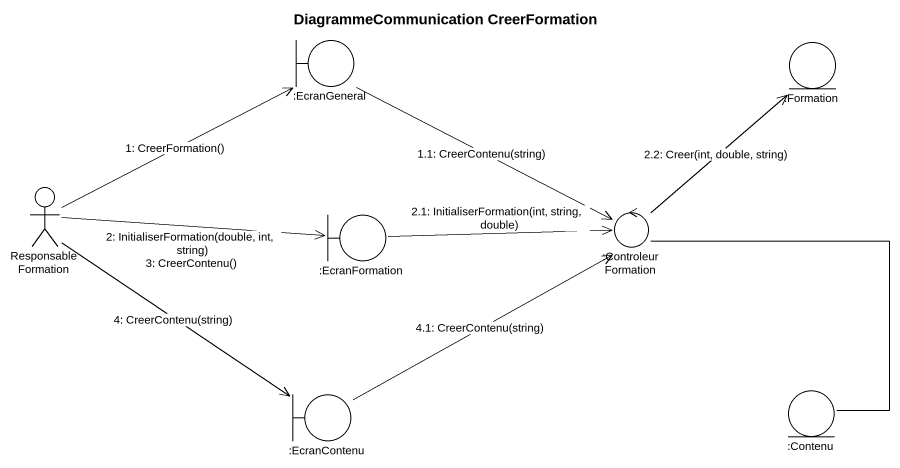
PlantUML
@startuml
title DiagrammeCommunication CreerFormation
boundary ":EcranGeneral" as EcranGeneral
entity ":Formation" as Formation
actor ResponsableFormation
boundary ":EcranFormation" as EcranFormation
control ":ControleurFormation" as ControleurFormation
boundary ":EcranContenu" as EcranContenu
entity ":Contenu" as Contenu
ControleurFormation -- Contenu
ResponsableFormation -right-> EcranGeneral : 1: CreerFormation()
EcranGeneral -right-> ControleurFormation : 1.1: CreerContenu(string)
ResponsableFormation -right-> EcranFormation : 2: InitialiserFormation(double, int, string)\n3: CreerContenu()
EcranFormation -right-> ControleurFormation : 2.1: InitialiserFormation(int, string, double)
ControleurFormation -up-> Formation : 2.2: Creer(int, double, string)
ResponsableFormation --> EcranContenu : 4: CreerContenu(string)
EcranContenu -right-> ControleurFormation : 4.1: CreerContenu(string)
@enduml
